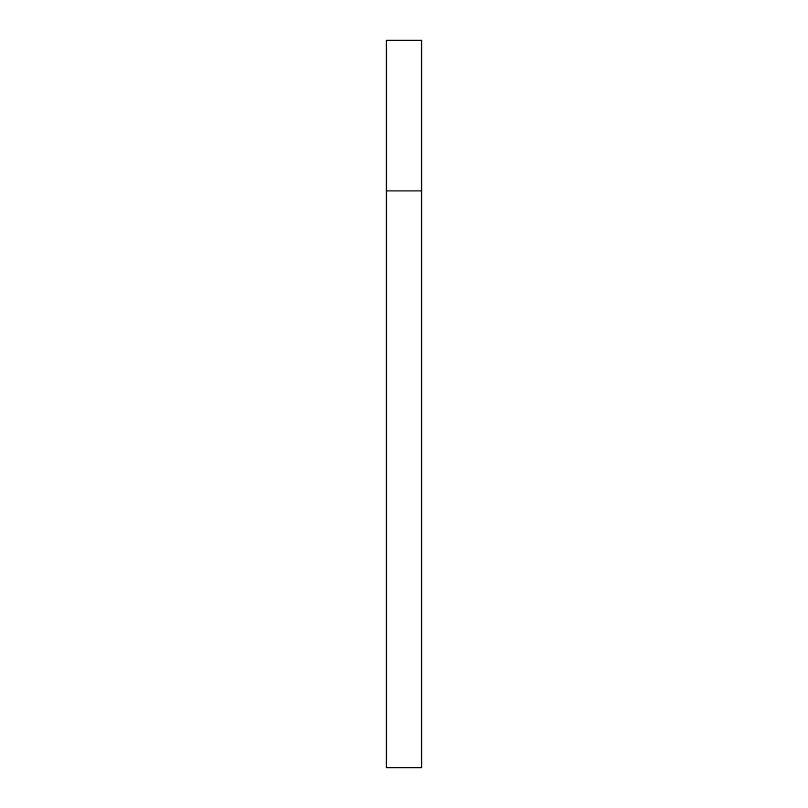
<?xml version="1.0" encoding="UTF-8"?>
<svg xmlns="http://www.w3.org/2000/svg" width="808" height="808" viewBox="0 0 808 808"><rect width="100%" height="100%" fill="white"/><g stroke="black" fill="none" stroke-linecap="round" stroke-linejoin="round"><path stroke-width="1.21" d="M386.446 190.86L421.554 190.86M421.554 40.4L386.446 40.4L386.446 767.6L421.554 767.6L421.554 40.4"/></g></svg>
